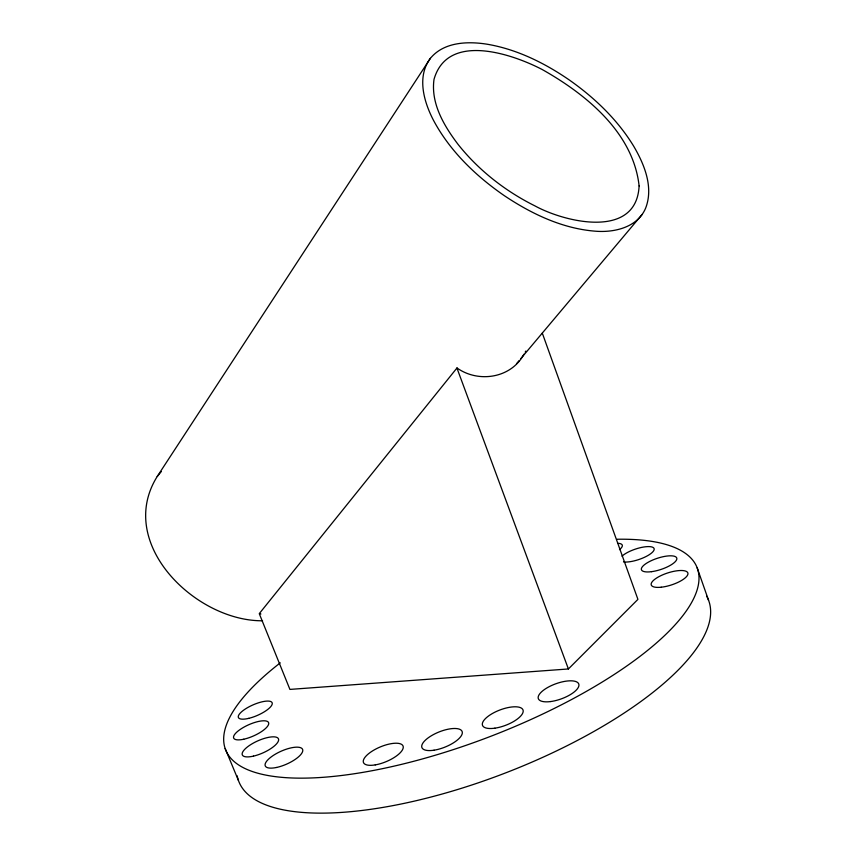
<?xml version="1.0" encoding="UTF-8"?>
<svg xmlns="http://www.w3.org/2000/svg" width="856" height="856" viewBox="0 0 856 856"><rect width="100%" height="100%" fill="white"/><g stroke="black" fill="none" stroke-linecap="round" stroke-linejoin="round"><path stroke-width="1.28" d="M525.199 352.116L525.819 351.056M523.936 354.191C511.31 378.085 478.825 383.21 457.393 368.251M262.535 620.771C195.66 621.317 115.346 543.389 157.226 476.492L430.365 58.347C443.879 41.88 467.74 41.12 487.171 44.223C516.778 49.252 544.309 62.863 568.919 79.715C594.342 97.498 617.358 119.476 633.622 146.087C644.333 164.299 653.77 187.175 645.627 208.147C637.517 227.568 613.88 232.864 594.867 231.152C562.018 228.466 531.362 213.754 504.291 195.65C475.743 175.929 449.817 151.02 433.393 120.129C423.816 101.682 416.626 76.623 430.365 58.347M157.226 476.492L161.292 471.57M542.319 333.177L637.923 599.371L568.395 668.964L289.916 689.412L259.261 613.645L456.965 368.005M516.489 363.747L519.068 360.686M520.79 358.643L642.075 214.514M225.16 748.519L238.364 780.319M456.901 367.962L568.395 668.964M697.169 567.828L708.543 600.238M617.775 543.314A17.377 5.179 -19 0 1 619.509 549.606M622.002 556.175A17.944 5.489 -18.6 0 1 647.19 546.631A17.944 5.489 -18.6 0 1 649.319 554.667A17.944 5.489 -18.6 0 1 623.51 561.921M617.165 539.248A252.723 83 -21.1 0 1 641.337 655.332A252.723 83 -21.1 0 1 306.78 778.093A252.723 83 -21.1 0 1 280.276 662.854M706.66 596.183A251.75 88.136 -21.1 0 1 503.285 773.792A251.75 88.136 -21.1 0 1 237.208 775.846M260.909 614.02A101.436 71.679 80.6 0 1 259.796 613.613M639.111 185.923C636.564 239.423 565.185 222.474 534.957 205.9C505.425 191.22 478.761 170.387 458.195 144.546C444.178 126.1 430.6 103.48 434.013 79.362C447.549 31.94 511.867 53.746 542.18 69.507C586.082 94.267 633.237 132.541 639.111 185.923M375.26 764.89A21.443 7.918 -22.8 0 0 403.133 746.272A21.443 7.918 -22.8 0 0 371.386 751.654A21.443 7.918 -22.8 0 0 375.26 764.89M243.767 739.22A19.078 6.088 -24 0 0 268.666 722.871A19.078 6.088 -24 0 0 240.975 728.927A19.078 6.088 -24 0 0 243.767 739.22M651.47 571.68A18.586 5.864 -18.3 0 0 676.796 558.187A18.586 5.864 -18.3 0 0 649.041 561.782A18.586 5.864 -18.3 0 0 651.47 571.68M494.864 728.178A21.657 8.175 -20.9 0 0 523.037 710.052A21.657 8.175 -20.9 0 0 490.349 714.749A21.657 8.175 -20.9 0 0 494.864 728.178M276.52 767.468A20.416 7.019 -24 0 0 302.65 749.546A20.416 7.019 -24 0 0 272.572 755.934A20.416 7.019 -24 0 0 276.52 767.468M248.786 718.345A18.404 5.692 -23.7 0 0 272.122 702.723A18.404 5.692 -23.7 0 0 244.88 709.292A18.404 5.692 -23.7 0 0 248.786 718.345M661.217 587.216A19.26 6.281 -18.1 0 0 687.935 573.285A19.26 6.281 -18.1 0 0 659.505 576.345A19.26 6.281 -18.1 0 0 661.217 587.216M550.633 701.556A21.507 8.036 -19.9 0 0 578.784 684.072A21.507 8.036 -19.9 0 0 546.203 688.363A21.507 8.036 -19.9 0 0 550.633 701.556M253.515 756.115A19.774 6.538 -24.1 0 0 278.468 738.856A19.774 6.538 -24.1 0 0 249.192 745.64A19.774 6.538 -24.1 0 0 253.515 756.115M434.035 750.198A21.646 8.132 -21.9 0 0 462.187 731.687A21.646 8.132 -21.9 0 0 429.84 736.706A21.646 8.132 -21.9 0 0 434.035 750.198"/></g></svg>
